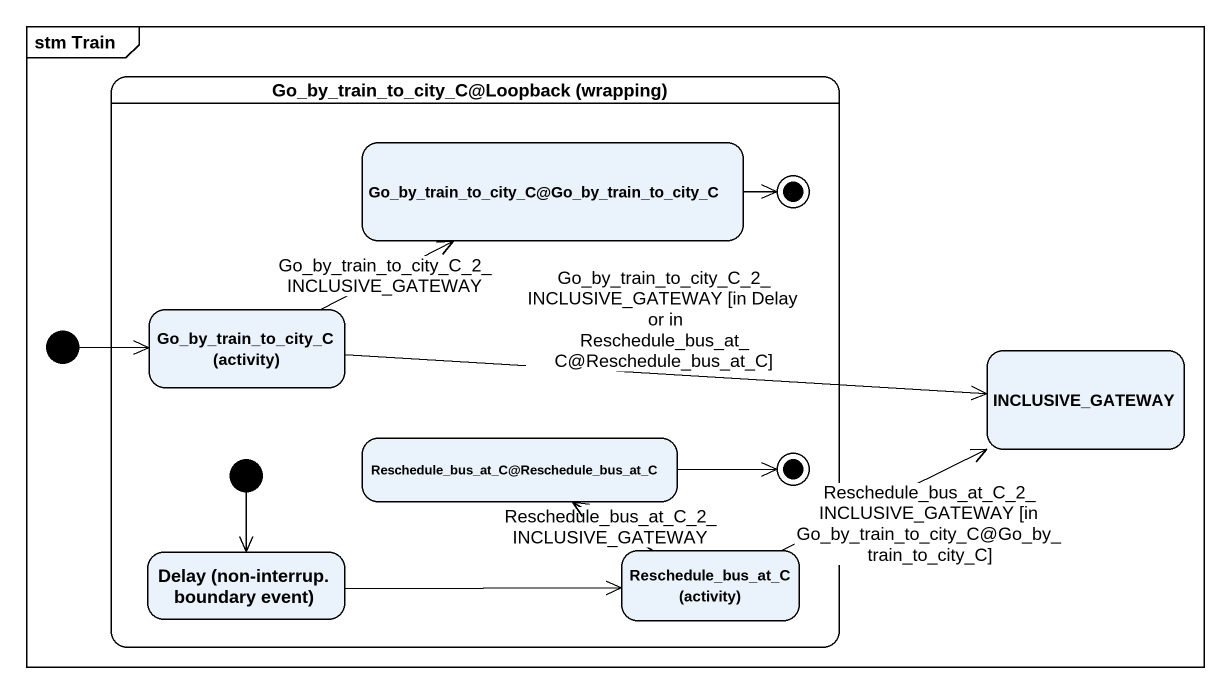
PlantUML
@startuml
mainframe stm Train
hide empty description
state "Go_by_train_to_city_C@Loopback (wrapping)" as Go_by_train_to_city_C {
  state "Go_by_train_to_city_C@Go_by_train_to_city_C" as Go_by_train_to_city_C_Go_by
  state final1 <<end>>
  state "Go_by_train_to_city_C (activity)" as Go_by_train_to_city_C_2
  state "Reschedule_bus_at_C@Reschedule_bus_at_C" as Reschedule_bus_at_C
  state final2 <<end>>
  state "Delay (non-interrup. boundary event)" as Delay_non_interrup_boundary
  state "Reschedule_bus_at_C (activity)" as Reschedule_bus_at_C_activity
  [*] --> Delay_non_interrup_boundary
}
state initial1 <<start>>
state INCLUSIVE_GATEWAY
Go_by_train_to_city_C_Go_by -right-> final1
initial1 -right-> Go_by_train_to_city_C_2
Go_by_train_to_city_C_2 -right-> Go_by_train_to_city_C_Go_by : Go_by_train_to_city_C_2_INCLUSIVE_GATEWAY
Go_by_train_to_city_C_2 -right-> INCLUSIVE_GATEWAY : Go_by_train_to_city_C_2_INCLUSIVE_GATEWAY [in Delay or in Reschedule_bus_at_C@Reschedule_bus_at_C]
Reschedule_bus_at_C -right-> final2
Delay_non_interrup_boundary -right-> Reschedule_bus_at_C_activity
Reschedule_bus_at_C_activity -right-> INCLUSIVE_GATEWAY : Reschedule_bus_at_C_2_INCLUSIVE_GATEWAY [in Go_by_train_to_city_C@Go_by_train_to_city_C]
Reschedule_bus_at_C_activity -up-> Reschedule_bus_at_C : Reschedule_bus_at_C_2_INCLUSIVE_GATEWAY
@enduml
